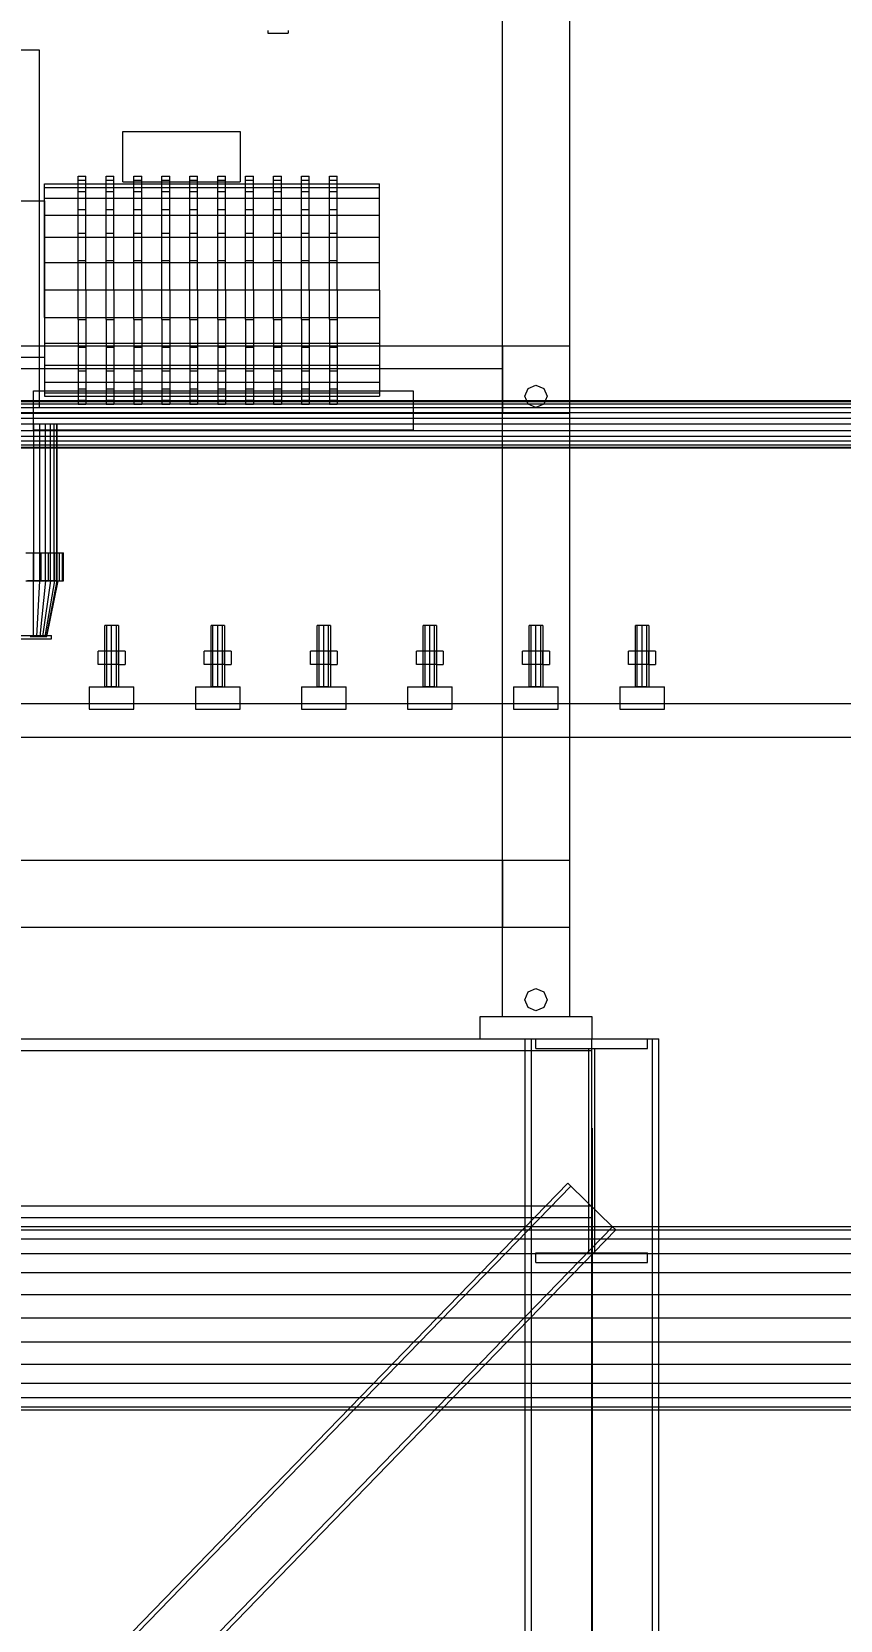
# Model space of a CAD drawing. Header units: millimetres. Extents: x -1970 to 34302, y -65268 to 6837.
# Drawn here: x 12768 to 13492, y 1480 to 2901 of the extents above; entities that cross this region are included whole.
import ezdxf

# ---------------------------------------------------------------- set-up
doc = ezdxf.new("R2010")
doc.units = ezdxf.units.MM
for name, color, linetype, lineweight in [('COTAS_P', 1, 'Continuous', 0), ('lateral_dosificador', 7, 'Continuous', 0), ('lateral_mezcladora', 7, 'Continuous', 0)]:
    doc.layers.add(name, color=color, linetype=linetype, lineweight=lineweight)
doc.dimstyles.new('R19_100', dxfattribs={"dimtxt": 250, "dimasz": 150, "dimexe": 150, "dimexo": 80, "dimgap": 100, "dimtad": 1, "dimtih": 1, "dimtoh": 1, "dimdsep": 46, "dimcen": 0.09, "dimadec": 0, "dimazin": 0, "dimtfac": 1, "dimtdec": 4, "dimtofl": 0, "dimtmove": 0, "dimatfit": 3, "dimfxl": 1, "dimtolj": 1, "dimtzin": 0, "dimarcsym": 0})

# ---------------------------------------------------------------- blocks, each defined once
blk = doc.blocks.new('*D14')
at = {"layer": 'COTAS_P', "color": 0, "lineweight": -2, "transparency": 16777216}
for p, q in [((11569.5, 1920), (11569.5, 950)), ((13269.5, 1920), (13269.5, 950)), ((11719.5, 1100), (13119.5, 1100))]:
    blk.add_line(p, q, dxfattribs=at)
at = {"layer": 'COTAS_P', "color": 0, "transparency": 16777216}
for points in [[(11719.5, 1125), (11719.5, 1075), (11569.5, 1100)], [(13119.5, 1125), (13119.5, 1075), (13269.5, 1100)]]:
    blk.add_solid(points, dxfattribs=at)
at = {"layer": 'Defpoints', "color": 0, "transparency": 16777216}
for p in [(11569.5, 2000), (13269.5, 2000), (13269.5, 1100)]:
    blk.add_point(p, dxfattribs=at)

msp = doc.modelspace()

# ---------------------------------------------------------------- linework, layer by layer
at = {"layer": 'lateral_dosificador'}
for p, q in [((13189.529, 2020), (13189.529, 4560)), ((13249.529, 4560), (13249.529, 2020)), ((12979.529, 2902.385), (12979.529, 2900)), ((12979.529, 2900), (12997.529, 2900)), ((12997.529, 2902.385), (12997.529, 2900)), ((12754.529, 2885), (12774.529, 2885)), ((12774.529, 2885), (12774.529, 2565)), ((12849.529, 2812), (12954.529, 2812)), ((12849.529, 2767), (12849.529, 2812)), ((12954.529, 2812), (12954.529, 2767)), ((12809.529, 2768.524), (12809.529, 2772)), ((12809.529, 2772), (12816.529, 2772)), ((12816.529, 2768.524), (12816.529, 2772)), ((12834.529, 2768.524), (12834.529, 2772)), ((12834.529, 2772), (12841.529, 2772)), ((12841.529, 2768.524), (12841.529, 2772)), ((12859.529, 2768.524), (12859.529, 2772)), ((12859.529, 2772), (12866.529, 2772)), ((12866.529, 2768.524), (12866.529, 2772)), ((12884.529, 2768.524), (12884.529, 2772)), ((12884.529, 2772), (12891.529, 2772)), ((12891.529, 2768.524), (12891.529, 2772)), ((12909.529, 2768.524), (12909.529, 2772)), ((12909.529, 2772), (12916.529, 2772)), ((12916.529, 2768.524), (12916.529, 2772)), ((12934.529, 2768.524), (12934.529, 2772)), ((12934.529, 2772), (12941.529, 2772)), ((12941.529, 2768.524), (12941.529, 2772)), ((12959.529, 2768.524), (12959.529, 2772)), ((12959.529, 2772), (12966.529, 2772)), ((12966.529, 2768.524), (12966.529, 2772)), ((12984.529, 2768.524), (12984.529, 2772)), ((12984.529, 2772), (12991.529, 2772)), ((12991.529, 2768.524), (12991.529, 2772)), ((13009.529, 2768.524), (13009.529, 2772)), ((13009.529, 2772), (13016.529, 2772)), ((13016.529, 2768.524), (13016.529, 2772)), ((13034.529, 2768.524), (13034.529, 2772)), ((13034.529, 2772), (13041.529, 2772)), ((13041.529, 2768.524), (13041.529, 2772)), ((12779.529, 2761.763), (12779.529, 2765)), ((12779.529, 2765), (13079.529, 2765)), ((12779.529, 2752.272), (12779.529, 2761.763)), ((12779.529, 2761.763), (13079.529, 2761.763)), ((12809.529, 2758.335), (12809.529, 2768.524)), ((12809.529, 2768.524), (12816.529, 2768.524)), ((12809.529, 2742.125), (12809.529, 2758.335)), ((12809.529, 2758.335), (12816.529, 2758.335)), ((12816.529, 2758.335), (12816.529, 2768.524)), ((12816.529, 2742.125), (12816.529, 2758.335)), ((12834.529, 2758.335), (12834.529, 2768.524)), ((12834.529, 2768.524), (12841.529, 2768.524)), ((12834.529, 2742.125), (12834.529, 2758.335)), ((12834.529, 2758.335), (12841.529, 2758.335)), ((12841.529, 2758.335), (12841.529, 2768.524)), ((12841.529, 2742.125), (12841.529, 2758.335)), ((12849.529, 2767), (12954.529, 2767)), ((12859.529, 2758.335), (12859.529, 2768.524)), ((12859.529, 2768.524), (12866.529, 2768.524)), ((12859.529, 2742.125), (12859.529, 2758.335)), ((12859.529, 2758.335), (12866.529, 2758.335)), ((12866.529, 2758.335), (12866.529, 2768.524)), ((12866.529, 2742.125), (12866.529, 2758.335)), ((12884.529, 2758.335), (12884.529, 2768.524)), ((12884.529, 2768.524), (12891.529, 2768.524)), ((12884.529, 2742.125), (12884.529, 2758.335)), ((12884.529, 2758.335), (12891.529, 2758.335)), ((12891.529, 2758.335), (12891.529, 2768.524)), ((12891.529, 2742.125), (12891.529, 2758.335)), ((12909.529, 2758.335), (12909.529, 2768.524)), ((12909.529, 2768.524), (12916.529, 2768.524)), ((12909.529, 2742.125), (12909.529, 2758.335)), ((12909.529, 2758.335), (12916.529, 2758.335)), ((12916.529, 2758.335), (12916.529, 2768.524)), ((12916.529, 2742.125), (12916.529, 2758.335)), ((12934.529, 2758.335), (12934.529, 2768.524)), ((12934.529, 2768.524), (12941.529, 2768.524)), ((12934.529, 2742.125), (12934.529, 2758.335)), ((12934.529, 2758.335), (12941.529, 2758.335)), ((12941.529, 2758.335), (12941.529, 2768.524)), ((12941.529, 2742.125), (12941.529, 2758.335)), ((12959.529, 2758.335), (12959.529, 2768.524)), ((12959.529, 2768.524), (12966.529, 2768.524)), ((12959.529, 2742.125), (12959.529, 2758.335)), ((12959.529, 2758.335), (12966.529, 2758.335)), ((12966.529, 2758.335), (12966.529, 2768.524)), ((12966.529, 2742.125), (12966.529, 2758.335)), ((12984.529, 2758.335), (12984.529, 2768.524)), ((12984.529, 2768.524), (12991.529, 2768.524)), ((12984.529, 2742.125), (12984.529, 2758.335)), ((12984.529, 2758.335), (12991.529, 2758.335)), ((12991.529, 2758.335), (12991.529, 2768.524)), ((12991.529, 2742.125), (12991.529, 2758.335)), ((13009.529, 2758.335), (13009.529, 2768.524)), ((13009.529, 2768.524), (13016.529, 2768.524)), ((13009.529, 2742.125), (13009.529, 2758.335)), ((13009.529, 2758.335), (13016.529, 2758.335)), ((13016.529, 2758.335), (13016.529, 2768.524)), ((13016.529, 2742.125), (13016.529, 2758.335)), ((13034.529, 2758.335), (13034.529, 2768.524)), ((13034.529, 2768.524), (13041.529, 2768.524)), ((13034.529, 2742.125), (13034.529, 2758.335)), ((13034.529, 2758.335), (13041.529, 2758.335)), ((13041.529, 2758.335), (13041.529, 2768.524)), ((13041.529, 2742.125), (13041.529, 2758.335)), ((13079.529, 2761.763), (13079.529, 2765)), ((13079.529, 2752.272), (13079.529, 2761.763)), ((12724.529, 2750), (12779.529, 2750)), ((12779.529, 2737.175), (12779.529, 2752.272)), ((12779.529, 2752.272), (13079.529, 2752.272)), ((12779.529, 2750), (12779.529, 2610)), ((13079.529, 2737.175), (13079.529, 2752.272)), ((12779.529, 2717.5), (12779.529, 2737.175)), ((12779.529, 2737.175), (13079.529, 2737.175)), ((12809.529, 2721), (12809.529, 2742.125)), ((12809.529, 2742.125), (12816.529, 2742.125)), ((12816.529, 2721), (12816.529, 2742.125)), ((12834.529, 2721), (12834.529, 2742.125)), ((12834.529, 2742.125), (12841.529, 2742.125)), ((12841.529, 2721), (12841.529, 2742.125)), ((12859.529, 2721), (12859.529, 2742.125)), ((12859.529, 2742.125), (12866.529, 2742.125)), ((12866.529, 2721), (12866.529, 2742.125)), ((12884.529, 2721), (12884.529, 2742.125)), ((12884.529, 2742.125), (12891.529, 2742.125)), ((12891.529, 2721), (12891.529, 2742.125)), ((12909.529, 2721), (12909.529, 2742.125)), ((12909.529, 2742.125), (12916.529, 2742.125)), ((12916.529, 2721), (12916.529, 2742.125)), ((12934.529, 2721), (12934.529, 2742.125)), ((12934.529, 2742.125), (12941.529, 2742.125)), ((12941.529, 2721), (12941.529, 2742.125)), ((12959.529, 2721), (12959.529, 2742.125)), ((12959.529, 2742.125), (12966.529, 2742.125)), ((12966.529, 2721), (12966.529, 2742.125)), ((12984.529, 2721), (12984.529, 2742.125)), ((12984.529, 2742.125), (12991.529, 2742.125)), ((12991.529, 2721), (12991.529, 2742.125)), ((13009.529, 2721), (13009.529, 2742.125)), ((13009.529, 2742.125), (13016.529, 2742.125)), ((13016.529, 2721), (13016.529, 2742.125)), ((13034.529, 2721), (13034.529, 2742.125)), ((13034.529, 2742.125), (13041.529, 2742.125)), ((13041.529, 2721), (13041.529, 2742.125)), ((13079.529, 2717.5), (13079.529, 2737.175)), ((12779.529, 2694.588), (12779.529, 2717.5)), ((12779.529, 2717.5), (13079.529, 2717.5)), ((12809.529, 2696.4), (12809.529, 2721)), ((12809.529, 2721), (12816.529, 2721)), ((12816.529, 2696.4), (12816.529, 2721)), ((12834.529, 2696.4), (12834.529, 2721)), ((12834.529, 2721), (12841.529, 2721)), ((12841.529, 2696.4), (12841.529, 2721)), ((12859.529, 2696.4), (12859.529, 2721)), ((12859.529, 2721), (12866.529, 2721)), ((12866.529, 2696.4), (12866.529, 2721)), ((12884.529, 2696.4), (12884.529, 2721)), ((12884.529, 2721), (12891.529, 2721)), ((12891.529, 2696.4), (12891.529, 2721)), ((12909.529, 2696.4), (12909.529, 2721)), ((12909.529, 2721), (12916.529, 2721)), ((12916.529, 2696.4), (12916.529, 2721)), ((12934.529, 2696.4), (12934.529, 2721)), ((12934.529, 2721), (12941.529, 2721)), ((12941.529, 2696.4), (12941.529, 2721)), ((12959.529, 2696.4), (12959.529, 2721)), ((12959.529, 2721), (12966.529, 2721)), ((12966.529, 2696.4), (12966.529, 2721)), ((12984.529, 2696.4), (12984.529, 2721)), ((12984.529, 2721), (12991.529, 2721)), ((12991.529, 2696.4), (12991.529, 2721)), ((13009.529, 2696.4), (13009.529, 2721)), ((13009.529, 2721), (13016.529, 2721)), ((13016.529, 2696.4), (13016.529, 2721)), ((13034.529, 2696.4), (13034.529, 2721)), ((13034.529, 2721), (13041.529, 2721)), ((13041.529, 2696.4), (13041.529, 2721)), ((13079.529, 2694.588), (13079.529, 2717.5)), ((12779.529, 2670), (12779.529, 2694.588)), ((12779.529, 2694.588), (13079.529, 2694.588)), ((12809.529, 2670), (12809.529, 2696.4)), ((12809.529, 2696.4), (12816.529, 2696.4)), ((12816.529, 2670), (12816.529, 2696.4)), ((12834.529, 2670), (12834.529, 2696.4)), ((12834.529, 2696.4), (12841.529, 2696.4)), ((12841.529, 2670), (12841.529, 2696.4)), ((12859.529, 2670), (12859.529, 2696.4)), ((12859.529, 2696.4), (12866.529, 2696.4)), ((12866.529, 2670), (12866.529, 2696.4)), ((12884.529, 2670), (12884.529, 2696.4)), ((12884.529, 2696.4), (12891.529, 2696.4)), ((12891.529, 2670), (12891.529, 2696.4)), ((12909.529, 2670), (12909.529, 2696.4)), ((12909.529, 2696.4), (12916.529, 2696.4)), ((12916.529, 2670), (12916.529, 2696.4)), ((12934.529, 2670), (12934.529, 2696.4)), ((12934.529, 2696.4), (12941.529, 2696.4)), ((12941.529, 2670), (12941.529, 2696.4)), ((12959.529, 2670), (12959.529, 2696.4)), ((12959.529, 2696.4), (12966.529, 2696.4)), ((12966.529, 2670), (12966.529, 2696.4)), ((12984.529, 2670), (12984.529, 2696.4)), ((12984.529, 2696.4), (12991.529, 2696.4)), ((12991.529, 2670), (12991.529, 2696.4)), ((13009.529, 2670), (13009.529, 2696.4)), ((13009.529, 2696.4), (13016.529, 2696.4)), ((13016.529, 2670), (13016.529, 2696.4)), ((13034.529, 2670), (13034.529, 2696.4)), ((13034.529, 2696.4), (13041.529, 2696.4)), ((13041.529, 2670), (13041.529, 2696.4)), ((13079.529, 2670), (13079.529, 2694.588)), ((12779.529, 2645.412), (12779.529, 2670)), ((13079.529, 2670), (12779.529, 2670)), ((12809.529, 2643.6), (12809.529, 2670)), ((12816.529, 2670), (12809.529, 2670)), ((12816.529, 2670), (12816.529, 2643.6)), ((12834.529, 2643.6), (12834.529, 2670)), ((12841.529, 2670), (12834.529, 2670)), ((12841.529, 2670), (12841.529, 2643.6)), ((12859.529, 2643.6), (12859.529, 2670)), ((12866.529, 2670), (12859.529, 2670)), ((12866.529, 2670), (12866.529, 2643.6)), ((12884.529, 2643.6), (12884.529, 2670)), ((12891.529, 2670), (12884.529, 2670)), ((12891.529, 2670), (12891.529, 2643.6)), ((12909.529, 2643.6), (12909.529, 2670)), ((12916.529, 2670), (12909.529, 2670)), ((12916.529, 2670), (12916.529, 2643.6)), ((12934.529, 2643.6), (12934.529, 2670)), ((12941.529, 2670), (12934.529, 2670)), ((12941.529, 2670), (12941.529, 2643.6)), ((12959.529, 2643.6), (12959.529, 2670)), ((12966.529, 2670), (12959.529, 2670)), ((12966.529, 2670), (12966.529, 2643.6)), ((12984.529, 2643.6), (12984.529, 2670)), ((12991.529, 2670), (12984.529, 2670)), ((12991.529, 2670), (12991.529, 2643.6)), ((13009.529, 2643.6), (13009.529, 2670)), ((13016.529, 2670), (13009.529, 2670)), ((13016.529, 2670), (13016.529, 2643.6)), ((13034.529, 2643.6), (13034.529, 2670)), ((13041.529, 2670), (13034.529, 2670)), ((13041.529, 2670), (13041.529, 2643.6)), ((13079.529, 2670), (13079.529, 2645.412)), ((12779.529, 2645.412), (12779.529, 2622.5)), ((12779.529, 2645.412), (13079.529, 2645.412)), ((13079.529, 2645.412), (13079.529, 2622.5)), ((12809.529, 2643.6), (12809.529, 2619)), ((12809.529, 2643.6), (12816.529, 2643.6)), ((12816.529, 2643.6), (12816.529, 2619)), ((12834.529, 2643.6), (12834.529, 2619)), ((12834.529, 2643.6), (12841.529, 2643.6)), ((12841.529, 2643.6), (12841.529, 2619)), ((12859.529, 2643.6), (12859.529, 2619)), ((12859.529, 2643.6), (12866.529, 2643.6)), ((12866.529, 2643.6), (12866.529, 2619)), ((12884.529, 2643.6), (12884.529, 2619)), ((12884.529, 2643.6), (12891.529, 2643.6)), ((12891.529, 2643.6), (12891.529, 2619)), ((12909.529, 2643.6), (12909.529, 2619)), ((12909.529, 2643.6), (12916.529, 2643.6)), ((12916.529, 2643.6), (12916.529, 2619)), ((12934.529, 2643.6), (12934.529, 2619)), ((12934.529, 2643.6), (12941.529, 2643.6)), ((12941.529, 2643.6), (12941.529, 2619)), ((12959.529, 2643.6), (12959.529, 2619)), ((12959.529, 2643.6), (12966.529, 2643.6)), ((12966.529, 2643.6), (12966.529, 2619)), ((12984.529, 2643.6), (12984.529, 2619)), ((12984.529, 2643.6), (12991.529, 2643.6)), ((12991.529, 2643.6), (12991.529, 2619)), ((13009.529, 2643.6), (13009.529, 2619)), ((13009.529, 2643.6), (13016.529, 2643.6)), ((13016.529, 2643.6), (13016.529, 2619)), ((13034.529, 2643.6), (13034.529, 2619)), ((13034.529, 2643.6), (13041.529, 2643.6)), ((13041.529, 2643.6), (13041.529, 2619)), ((11649.529, 2620), (13189.529, 2620)), ((12779.529, 2622.5), (12779.529, 2602.825)), ((12779.529, 2622.5), (13079.529, 2622.5)), ((12809.529, 2619), (12809.529, 2597.875)), ((12809.529, 2619), (12816.529, 2619)), ((12816.529, 2619), (12816.529, 2597.875)), ((12834.529, 2619), (12834.529, 2597.875)), ((12834.529, 2619), (12841.529, 2619)), ((12841.529, 2619), (12841.529, 2597.875)), ((12859.529, 2619), (12859.529, 2597.875)), ((12859.529, 2619), (12866.529, 2619)), ((12866.529, 2619), (12866.529, 2597.875)), ((12884.529, 2619), (12884.529, 2597.875)), ((12884.529, 2619), (12891.529, 2619)), ((12891.529, 2619), (12891.529, 2597.875)), ((12909.529, 2619), (12909.529, 2597.875)), ((12909.529, 2619), (12916.529, 2619)), ((12916.529, 2619), (12916.529, 2597.875)), ((12934.529, 2619), (12934.529, 2597.875)), ((12934.529, 2619), (12941.529, 2619)), ((12941.529, 2619), (12941.529, 2597.875)), ((12959.529, 2619), (12959.529, 2597.875)), ((12959.529, 2619), (12966.529, 2619)), ((12966.529, 2619), (12966.529, 2597.875)), ((12984.529, 2619), (12984.529, 2597.875)), ((12984.529, 2619), (12991.529, 2619)), ((12991.529, 2619), (12991.529, 2597.875)), ((13009.529, 2619), (13009.529, 2597.875)), ((13009.529, 2619), (13016.529, 2619)), ((13016.529, 2619), (13016.529, 2597.875)), ((13034.529, 2619), (13034.529, 2597.875)), ((13034.529, 2619), (13041.529, 2619)), ((13041.529, 2619), (13041.529, 2597.875)), ((13079.529, 2622.5), (13079.529, 2602.825)), ((13189.529, 2620), (13189.529, 2560)), ((13189.529, 2620), (13249.529, 2620)), ((13249.529, 2620), (13249.529, 2560)), ((12724.529, 2610), (12779.529, 2610)), ((12779.529, 2602.825), (12779.529, 2587.728)), ((12779.529, 2602.825), (13079.529, 2602.825)), ((13079.529, 2602.825), (13079.529, 2587.728)), ((11649.529, 2600), (13189.529, 2600)), ((12779.529, 2587.728), (12779.529, 2578.237)), ((12779.529, 2587.728), (13079.529, 2587.728)), ((12809.529, 2597.875), (12809.529, 2581.665)), ((12809.529, 2597.875), (12816.529, 2597.875)), ((12816.529, 2597.875), (12816.529, 2581.665)), ((12834.529, 2597.875), (12834.529, 2581.665)), ((12834.529, 2597.875), (12841.529, 2597.875)), ((12841.529, 2597.875), (12841.529, 2581.665)), ((12859.529, 2597.875), (12859.529, 2581.665)), ((12859.529, 2597.875), (12866.529, 2597.875)), ((12866.529, 2597.875), (12866.529, 2581.665)), ((12884.529, 2597.875), (12884.529, 2581.665)), ((12884.529, 2597.875), (12891.529, 2597.875)), ((12891.529, 2597.875), (12891.529, 2581.665)), ((12909.529, 2597.875), (12909.529, 2581.665)), ((12909.529, 2597.875), (12916.529, 2597.875)), ((12916.529, 2597.875), (12916.529, 2581.665)), ((12934.529, 2597.875), (12934.529, 2581.665)), ((12934.529, 2597.875), (12941.529, 2597.875)), ((12941.529, 2597.875), (12941.529, 2581.665)), ((12959.529, 2597.875), (12959.529, 2581.665)), ((12959.529, 2597.875), (12966.529, 2597.875)), ((12966.529, 2597.875), (12966.529, 2581.665)), ((12984.529, 2597.875), (12984.529, 2581.665)), ((12984.529, 2597.875), (12991.529, 2597.875)), ((12991.529, 2597.875), (12991.529, 2581.665)), ((13009.529, 2597.875), (13009.529, 2581.665)), ((13009.529, 2597.875), (13016.529, 2597.875)), ((13016.529, 2597.875), (13016.529, 2581.665)), ((13034.529, 2597.875), (13034.529, 2581.665)), ((13034.529, 2597.875), (13041.529, 2597.875)), ((13041.529, 2597.875), (13041.529, 2581.665)), ((13079.529, 2587.728), (13079.529, 2578.237)), ((13189.529, 2600), (13189.529, 2560)), ((12769.529, 2580), (13109.529, 2580)), ((12769.529, 2545), (12769.529, 2580)), ((12779.529, 2578.237), (12779.529, 2575)), ((12779.529, 2578.237), (13079.529, 2578.237)), ((12779.529, 2575), (13079.529, 2575)), ((12809.529, 2581.665), (12809.529, 2571.476)), ((12809.529, 2581.665), (12816.529, 2581.665)), ((12816.529, 2581.665), (12816.529, 2571.476)), ((12834.529, 2581.665), (12834.529, 2571.476)), ((12834.529, 2581.665), (12841.529, 2581.665)), ((12841.529, 2581.665), (12841.529, 2571.476)), ((12859.529, 2581.665), (12859.529, 2571.476)), ((12859.529, 2581.665), (12866.529, 2581.665)), ((12866.529, 2581.665), (12866.529, 2571.476)), ((12884.529, 2581.665), (12884.529, 2571.476)), ((12884.529, 2581.665), (12891.529, 2581.665)), ((12891.529, 2581.665), (12891.529, 2571.476)), ((12909.529, 2581.665), (12909.529, 2571.476)), ((12909.529, 2581.665), (12916.529, 2581.665)), ((12916.529, 2581.665), (12916.529, 2571.476)), ((12934.529, 2581.665), (12934.529, 2571.476)), ((12934.529, 2581.665), (12941.529, 2581.665)), ((12941.529, 2581.665), (12941.529, 2571.476)), ((12959.529, 2581.665), (12959.529, 2571.476)), ((12959.529, 2581.665), (12966.529, 2581.665)), ((12966.529, 2581.665), (12966.529, 2571.476)), ((12984.529, 2581.665), (12984.529, 2571.476)), ((12984.529, 2581.665), (12991.529, 2581.665)), ((12991.529, 2581.665), (12991.529, 2571.476)), ((13009.529, 2581.665), (13009.529, 2571.476)), ((13009.529, 2581.665), (13016.529, 2581.665)), ((13016.529, 2581.665), (13016.529, 2571.476)), ((13034.529, 2581.665), (13034.529, 2571.476)), ((13034.529, 2581.665), (13041.529, 2581.665)), ((13041.529, 2581.665), (13041.529, 2571.476)), ((13079.529, 2578.237), (13079.529, 2575)), ((13109.529, 2580), (13109.529, 2545)), ((13209.529, 2575), (13212.457, 2582.071)), ((13212.457, 2567.929), (13209.529, 2575)), ((13212.457, 2582.071), (13219.529, 2585)), ((13219.529, 2585), (13226.6, 2582.071)), ((13226.6, 2582.071), (13229.529, 2575)), ((13229.529, 2575), (13226.6, 2567.929)), ((11649.529, 2560), (13189.529, 2560)), ((12754.529, 2565), (12774.529, 2565)), ((12809.529, 2571.476), (12809.529, 2568)), ((12809.529, 2571.476), (12816.529, 2571.476)), ((12809.529, 2568), (12816.529, 2568)), ((12816.529, 2571.476), (12816.529, 2568)), ((12834.529, 2571.476), (12834.529, 2568)), ((12834.529, 2571.476), (12841.529, 2571.476)), ((12834.529, 2568), (12841.529, 2568)), ((12841.529, 2571.476), (12841.529, 2568)), ((12859.529, 2571.476), (12859.529, 2568)), ((12859.529, 2571.476), (12866.529, 2571.476)), ((12859.529, 2568), (12866.529, 2568)), ((12866.529, 2571.476), (12866.529, 2568)), ((12884.529, 2571.476), (12884.529, 2568)), ((12884.529, 2571.476), (12891.529, 2571.476)), ((12884.529, 2568), (12891.529, 2568)), ((12891.529, 2571.476), (12891.529, 2568)), ((12909.529, 2571.476), (12909.529, 2568)), ((12909.529, 2571.476), (12916.529, 2571.476)), ((12909.529, 2568), (12916.529, 2568)), ((12916.529, 2571.476), (12916.529, 2568)), ((12934.529, 2571.476), (12934.529, 2568)), ((12934.529, 2571.476), (12941.529, 2571.476)), ((12934.529, 2568), (12941.529, 2568)), ((12941.529, 2571.476), (12941.529, 2568)), ((12959.529, 2571.476), (12959.529, 2568)), ((12959.529, 2571.476), (12966.529, 2571.476)), ((12959.529, 2568), (12966.529, 2568)), ((12966.529, 2571.476), (12966.529, 2568)), ((12984.529, 2571.476), (12984.529, 2568)), ((12984.529, 2571.476), (12991.529, 2571.476)), ((12984.529, 2568), (12991.529, 2568)), ((12991.529, 2571.476), (12991.529, 2568)), ((13009.529, 2571.476), (13009.529, 2568)), ((13009.529, 2571.476), (13016.529, 2571.476)), ((13009.529, 2568), (13016.529, 2568)), ((13016.529, 2571.476), (13016.529, 2568)), ((13034.529, 2571.476), (13034.529, 2568)), ((13034.529, 2571.476), (13041.529, 2571.476)), ((13034.529, 2568), (13041.529, 2568)), ((13041.529, 2571.476), (13041.529, 2568)), ((13189.529, 2560), (13249.529, 2560)), ((13219.529, 2565), (13212.457, 2567.929)), ((13226.6, 2567.929), (13219.529, 2565)), ((12769.529, 2545), (13109.529, 2545)), ((11649.529, 2160), (13189.529, 2160)), ((13189.529, 2160), (13189.529, 2100)), ((13189.529, 2160), (13249.529, 2160)), ((13249.529, 2160), (13249.529, 2100)), ((11649.529, 2100), (13189.529, 2100)), ((13189.529, 2100), (13249.529, 2100)), ((13209.529, 2035), (13212.457, 2042.071)), ((13212.457, 2027.929), (13209.529, 2035)), ((13212.457, 2042.071), (13219.529, 2045)), ((13219.529, 2045), (13226.6, 2042.071)), ((13226.6, 2042.071), (13229.529, 2035)), ((13229.529, 2035), (13226.6, 2027.929)), ((13169.529, 2020), (13269.529, 2020)), ((13169.529, 2000), (13169.529, 2020)), ((13189.529, 2020), (13249.529, 2020)), ((13219.529, 2025), (13212.457, 2027.929)), ((13226.6, 2027.929), (13219.529, 2025)), ((13269.529, 2020), (13269.529, 2000)), ((11569.529, 2000), (13269.529, 2000)), ((13169.529, 2000), (13269.529, 2000)), ((13209.529, 2000), (13329.529, 2000)), ((13209.529, 2000), (13209.529, 12)), ((13209.529, 2000), (13215.529, 2000)), ((13215.529, 12), (13215.529, 2000)), ((13219.529, 2000), (13319.529, 2000)), ((13219.529, 1991.5), (13219.529, 2000)), ((13219.529, 1991.5), (13319.529, 1991.5)), ((13266.729, 1991.5), (13272.329, 1991.5)), ((13266.729, 1808.5), (13266.729, 1991.5)), ((13269.529, 1989.5), (13269.529, 2000)), ((13272.329, 1808.5), (13272.329, 1991.5)), ((13319.529, 1991.5), (13319.529, 2000)), ((13323.529, 2000), (13329.529, 2000)), ((13323.529, 2000), (13323.529, 12)), ((13329.529, 12), (13329.529, 2000)), ((11569.529, 1989.5), (13269.529, 1989.5)), ((13269.529, 1850.5), (13269.529, 1989.5)), ((11548.01, 120.904), (13248.01, 1870.904)), ((11550.879, 118.116), (13250.879, 1868.116)), ((13250.879, 1868.116), (13248.01, 1870.904)), ((13288.178, 1831.884), (13250.879, 1868.116)), ((11569.529, 1850.5), (13269.529, 1850.5)), ((13269.529, 1840), (13269.529, 1850.5)), ((11569.529, 1840), (13269.529, 1840)), ((11588.178, 81.884), (13288.178, 1831.884)), ((11591.047, 79.096), (13291.047, 1829.096)), ((13291.047, 1829.096), (13288.178, 1831.884)), ((13219.529, 1808.5), (13319.529, 1808.5)), ((13219.529, 1800), (13219.529, 1808.5)), ((13266.729, 1808.5), (13272.329, 1808.5)), ((13319.529, 1800), (13319.529, 1808.5)), ((13219.529, 1800), (13319.529, 1800))]:
    msp.add_line(p, q, dxfattribs=at)
at = {"layer": 'lateral_mezcladora'}
for p, q in [((12419.529, 2571.2), (15469.529, 2571.2)), ((12419.529, 2570.478), (15469.529, 2570.478)), ((12419.529, 2568.36), (15469.529, 2568.36)), ((12419.529, 2564.991), (15469.529, 2564.991)), ((12419.529, 2560.6), (15469.529, 2560.6)), ((12419.529, 2555.487), (15469.529, 2555.487)), ((15469.529, 2550), (12419.529, 2550)), ((12419.529, 2544.513), (15469.529, 2544.513)), ((12769.529, 2550), (12764.042, 2550)), ((12775.016, 2550), (12769.529, 2550)), ((12769.529, 2550), (12769.529, 2410)), ((12780.129, 2550), (12775.016, 2550)), ((12775.016, 2550), (12775.016, 2410)), ((12784.519, 2550), (12780.129, 2550)), ((12780.129, 2550), (12780.129, 2410)), ((12787.888, 2550), (12784.519, 2550)), ((12784.519, 2550), (12784.519, 2410)), ((12790.006, 2550), (12787.888, 2550)), ((12787.888, 2550), (12787.888, 2410)), ((12790.006, 2550), (12790.729, 2550)), ((12790.006, 2550), (12790.006, 2410)), ((12790.729, 2410), (12790.729, 2550)), ((12419.529, 2539.4), (15469.529, 2539.4)), ((12419.529, 2535.009), (15469.529, 2535.009)), ((12419.529, 2531.64), (15469.529, 2531.64)), ((12419.529, 2529.522), (15469.529, 2529.522)), ((12419.529, 2528.8), (15469.529, 2528.8)), ((12762.54, 2435), (12769.529, 2435)), ((12769.529, 2435), (12776.517, 2435)), ((12769.529, 2410), (12769.529, 2435)), ((12776.517, 2435), (12783.029, 2435)), ((12776.517, 2410), (12776.517, 2435)), ((12783.029, 2435), (12788.62, 2435)), ((12783.029, 2410), (12783.029, 2435)), ((12788.62, 2435), (12792.911, 2435)), ((12788.62, 2410), (12788.62, 2435)), ((12792.911, 2435), (12795.609, 2435)), ((12792.911, 2410), (12792.911, 2435)), ((12795.609, 2435), (12796.529, 2435)), ((12795.609, 2410), (12795.609, 2435)), ((12796.529, 2410), (12796.529, 2435)), ((12762.54, 2410), (12769.529, 2410)), ((12763.835, 2410), (12769.529, 2410)), ((12769.529, 2410), (12764.042, 2410)), ((12775.016, 2410), (12769.529, 2410)), ((12769.529, 2410), (12776.517, 2410)), ((12769.529, 2410), (12775.223, 2410)), ((12769.529, 2360), (12769.529, 2410)), ((12772.634, 2360), (12775.223, 2410)), ((12780.129, 2410), (12775.016, 2410)), ((12775.223, 2410), (12780.529, 2410)), ((12775.529, 2360), (12780.529, 2410)), ((12776.517, 2410), (12783.029, 2410)), ((12778.014, 2360), (12785.085, 2410)), ((12779.921, 2360), (12788.581, 2410)), ((12784.519, 2410), (12780.129, 2410)), ((12780.529, 2410), (12785.085, 2410)), ((12781.12, 2360), (12790.779, 2410)), ((12781.529, 2360), (12791.529, 2410)), ((12783.029, 2410), (12788.62, 2410)), ((12787.888, 2410), (12784.519, 2410)), ((12785.085, 2410), (12788.581, 2410)), ((12790.006, 2410), (12787.888, 2410)), ((12788.581, 2410), (12790.779, 2410)), ((12788.62, 2410), (12792.911, 2410)), ((12790.729, 2410), (12790.006, 2410)), ((12790.779, 2410), (12791.529, 2410)), ((12792.911, 2410), (12795.609, 2410)), ((12795.609, 2410), (12796.529, 2410)), ((12753.529, 2361), (12785.529, 2361)), ((12766.423, 2360), (12769.529, 2360)), ((12769.529, 2360), (12772.634, 2360)), ((12772.634, 2360), (12775.529, 2360)), ((12775.529, 2360), (12778.014, 2360)), ((12778.014, 2360), (12779.921, 2360)), ((12779.921, 2360), (12781.12, 2360)), ((12781.12, 2360), (12781.529, 2360)), ((12785.529, 2358), (12785.529, 2361)), ((12835.286, 2370), (12833.529, 2370)), ((12833.529, 2315), (12833.529, 2370)), ((12839.529, 2370), (12835.286, 2370)), ((12835.286, 2315), (12835.286, 2370)), ((12843.771, 2370), (12839.529, 2370)), ((12839.529, 2315), (12839.529, 2370)), ((12845.529, 2370), (12843.771, 2370)), ((12843.771, 2315), (12843.771, 2370)), ((12845.529, 2370), (12845.529, 2315)), ((12930.286, 2370), (12928.529, 2370)), ((12928.529, 2315), (12928.529, 2370)), ((12934.529, 2370), (12930.286, 2370)), ((12930.286, 2315), (12930.286, 2370)), ((12938.771, 2370), (12934.529, 2370)), ((12934.529, 2315), (12934.529, 2370)), ((12940.529, 2370), (12938.771, 2370)), ((12938.771, 2315), (12938.771, 2370)), ((12940.529, 2370), (12940.529, 2315)), ((13025.286, 2370), (13023.529, 2370)), ((13023.529, 2315), (13023.529, 2370)), ((13029.529, 2370), (13025.286, 2370)), ((13025.286, 2315), (13025.286, 2370)), ((13033.771, 2370), (13029.529, 2370)), ((13029.529, 2315), (13029.529, 2370)), ((13035.529, 2370), (13033.771, 2370)), ((13033.771, 2315), (13033.771, 2370)), ((13035.529, 2370), (13035.529, 2315)), ((13120.286, 2370), (13118.529, 2370)), ((13118.529, 2315), (13118.529, 2370)), ((13124.529, 2370), (13120.286, 2370)), ((13120.286, 2315), (13120.286, 2370)), ((13128.771, 2370), (13124.529, 2370)), ((13124.529, 2315), (13124.529, 2370)), ((13130.529, 2370), (13128.771, 2370)), ((13128.771, 2315), (13128.771, 2370)), ((13130.529, 2370), (13130.529, 2315)), ((13215.286, 2370), (13213.529, 2370)), ((13213.529, 2315), (13213.529, 2370)), ((13219.529, 2370), (13215.286, 2370)), ((13215.286, 2315), (13215.286, 2370)), ((13223.771, 2370), (13219.529, 2370)), ((13219.529, 2315), (13219.529, 2370)), ((13225.529, 2370), (13223.771, 2370)), ((13223.771, 2315), (13223.771, 2370)), ((13225.529, 2370), (13225.529, 2315)), ((13310.286, 2370), (13308.529, 2370)), ((13308.529, 2315), (13308.529, 2370)), ((13314.529, 2370), (13310.286, 2370)), ((13310.286, 2315), (13310.286, 2370)), ((13318.771, 2370), (13314.529, 2370)), ((13314.529, 2315), (13314.529, 2370)), ((13320.529, 2370), (13318.771, 2370)), ((13318.771, 2315), (13318.771, 2370)), ((13320.529, 2370), (13320.529, 2315)), ((12753.529, 2358), (12785.529, 2358)), ((12833.529, 2347), (12827.529, 2347)), ((12827.529, 2335), (12827.529, 2347)), ((12845.529, 2347), (12833.529, 2347)), ((12833.529, 2335), (12833.529, 2347)), ((12851.529, 2347), (12845.529, 2347)), ((12845.529, 2335), (12845.529, 2347)), ((12851.529, 2347), (12851.529, 2335)), ((12928.529, 2347), (12922.529, 2347)), ((12922.529, 2335), (12922.529, 2347)), ((12940.529, 2347), (12928.529, 2347)), ((12928.529, 2335), (12928.529, 2347)), ((12946.529, 2347), (12940.529, 2347)), ((12940.529, 2335), (12940.529, 2347)), ((12946.529, 2347), (12946.529, 2335)), ((13023.529, 2347), (13017.529, 2347)), ((13017.529, 2335), (13017.529, 2347)), ((13035.529, 2347), (13023.529, 2347)), ((13023.529, 2335), (13023.529, 2347)), ((13041.529, 2347), (13035.529, 2347)), ((13035.529, 2335), (13035.529, 2347)), ((13041.529, 2347), (13041.529, 2335)), ((13118.529, 2347), (13112.529, 2347)), ((13112.529, 2335), (13112.529, 2347)), ((13130.529, 2347), (13118.529, 2347)), ((13118.529, 2335), (13118.529, 2347)), ((13136.529, 2347), (13130.529, 2347)), ((13130.529, 2335), (13130.529, 2347)), ((13136.529, 2347), (13136.529, 2335)), ((13213.529, 2347), (13207.529, 2347)), ((13207.529, 2335), (13207.529, 2347)), ((13225.529, 2347), (13213.529, 2347)), ((13213.529, 2335), (13213.529, 2347)), ((13231.529, 2347), (13225.529, 2347)), ((13225.529, 2335), (13225.529, 2347)), ((13231.529, 2347), (13231.529, 2335)), ((13308.529, 2347), (13302.529, 2347)), ((13302.529, 2335), (13302.529, 2347)), ((13320.529, 2347), (13308.529, 2347)), ((13308.529, 2335), (13308.529, 2347)), ((13326.529, 2347), (13320.529, 2347)), ((13320.529, 2335), (13320.529, 2347)), ((13326.529, 2347), (13326.529, 2335)), ((12833.529, 2335), (12827.529, 2335)), ((12845.529, 2335), (12833.529, 2335)), ((12845.529, 2335), (12851.529, 2335)), ((12928.529, 2335), (12922.529, 2335)), ((12940.529, 2335), (12928.529, 2335)), ((12940.529, 2335), (12946.529, 2335)), ((13023.529, 2335), (13017.529, 2335)), ((13035.529, 2335), (13023.529, 2335)), ((13035.529, 2335), (13041.529, 2335)), ((13118.529, 2335), (13112.529, 2335)), ((13130.529, 2335), (13118.529, 2335)), ((13130.529, 2335), (13136.529, 2335)), ((13213.529, 2335), (13207.529, 2335)), ((13225.529, 2335), (13213.529, 2335)), ((13225.529, 2335), (13231.529, 2335)), ((13308.529, 2335), (13302.529, 2335)), ((13320.529, 2335), (13308.529, 2335)), ((13320.529, 2335), (13326.529, 2335)), ((12819.529, 2315), (12859.529, 2315)), ((12819.529, 2315), (12819.529, 2295)), ((12835.286, 2315), (12833.529, 2315)), ((12839.529, 2315), (12835.286, 2315)), ((12843.771, 2315), (12839.529, 2315)), ((12843.771, 2315), (12845.529, 2315)), ((12859.529, 2295), (12859.529, 2315)), ((12914.529, 2315), (12954.529, 2315)), ((12914.529, 2315), (12914.529, 2295)), ((12930.286, 2315), (12928.529, 2315)), ((12934.529, 2315), (12930.286, 2315)), ((12938.771, 2315), (12934.529, 2315)), ((12938.771, 2315), (12940.529, 2315)), ((12954.529, 2295), (12954.529, 2315)), ((13009.529, 2315), (13049.529, 2315)), ((13009.529, 2315), (13009.529, 2295)), ((13025.286, 2315), (13023.529, 2315)), ((13029.529, 2315), (13025.286, 2315)), ((13033.771, 2315), (13029.529, 2315)), ((13033.771, 2315), (13035.529, 2315)), ((13049.529, 2295), (13049.529, 2315)), ((13104.529, 2315), (13144.529, 2315)), ((13104.529, 2315), (13104.529, 2295)), ((13120.286, 2315), (13118.529, 2315)), ((13124.529, 2315), (13120.286, 2315)), ((13128.771, 2315), (13124.529, 2315)), ((13128.771, 2315), (13130.529, 2315)), ((13144.529, 2295), (13144.529, 2315)), ((13199.529, 2315), (13239.529, 2315)), ((13199.529, 2315), (13199.529, 2295)), ((13215.286, 2315), (13213.529, 2315)), ((13219.529, 2315), (13215.286, 2315)), ((13223.771, 2315), (13219.529, 2315)), ((13223.771, 2315), (13225.529, 2315)), ((13239.529, 2295), (13239.529, 2315)), ((13294.529, 2315), (13334.529, 2315)), ((13294.529, 2315), (13294.529, 2295)), ((13310.286, 2315), (13308.529, 2315)), ((13314.529, 2315), (13310.286, 2315)), ((13318.771, 2315), (13314.529, 2315)), ((13318.771, 2315), (13320.529, 2315)), ((13334.529, 2295), (13334.529, 2315)), ((10569.529, 2300), (16769.529, 2300)), ((12819.529, 2295), (12859.529, 2295)), ((12914.529, 2295), (12954.529, 2295)), ((13009.529, 2295), (13049.529, 2295)), ((13104.529, 2295), (13144.529, 2295)), ((13199.529, 2295), (13239.529, 2295)), ((13294.529, 2295), (13334.529, 2295)), ((10569.529, 2270), (16769.529, 2270)), ((10409.529, 1832), (16929.529, 1832)), ((10409.529, 1829.206), (16929.529, 1829.206)), ((10409.529, 1821.014), (16929.529, 1821.014)), ((10409.529, 1807.983), (16929.529, 1807.983)), ((10409.529, 1791), (16929.529, 1791)), ((10409.529, 1771.223), (16929.529, 1771.223)), ((16929.529, 1750), (10409.529, 1750)), ((10409.529, 1728.777), (16929.529, 1728.777)), ((10409.529, 1709), (16929.529, 1709)), ((10409.529, 1692.017), (16929.529, 1692.017)), ((10409.529, 1678.986), (16929.529, 1678.986)), ((10409.529, 1670.794), (16929.529, 1670.794)), ((10409.529, 1668), (16929.529, 1668))]:
    msp.add_line(p, q, dxfattribs=at)

# ---------------------------------------------------------------- dimensions: what is measured, and where the dimension line sits
at = {"layer": 'COTAS_P'}
dim = msp.add_aligned_dim(p1=(11569.529, 2000), p2=(13269.529, 2000), distance=-900, text='<> P', dimstyle='R19_100', dxfattribs=at)
dim.commit()
dim.dimension.update_dxf_attribs({"geometry": '*D14', "text_midpoint": (12419.529, 1100)})

doc.saveas('drawing.dxf')
